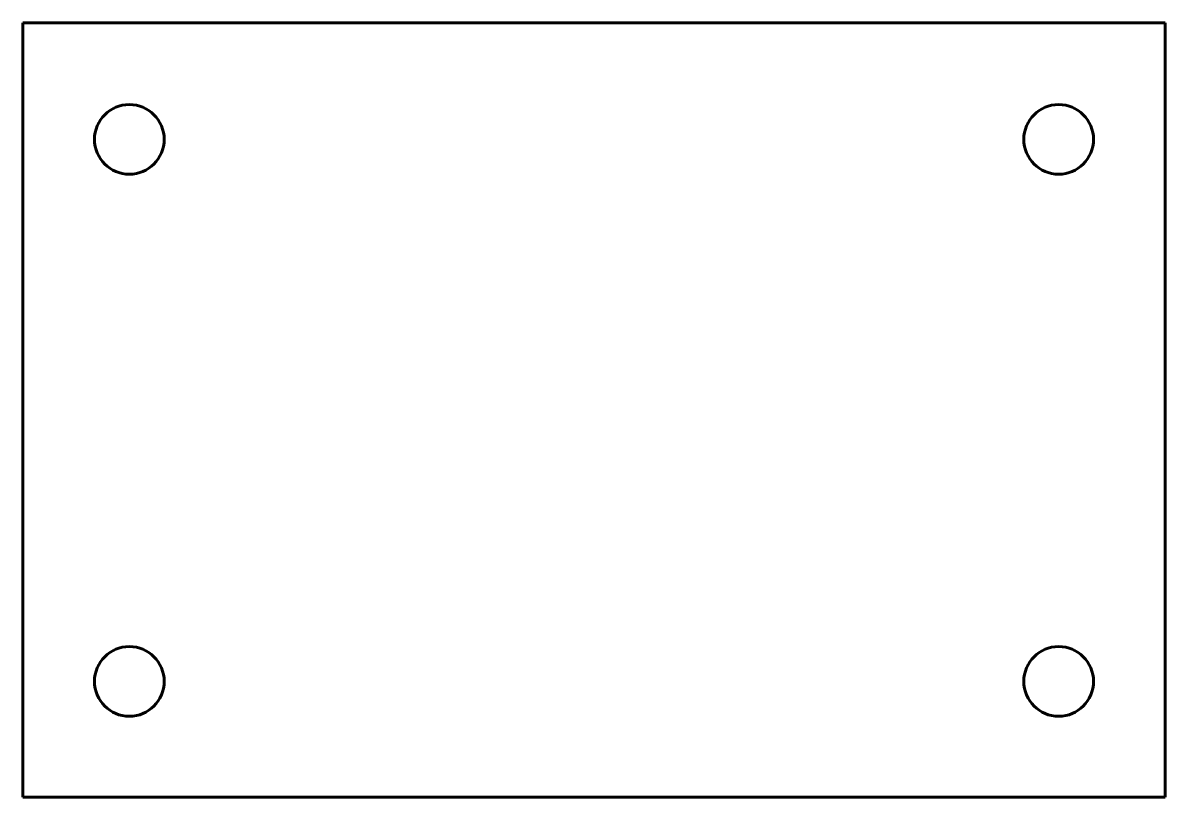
# Model space of a CAD drawing. Header units: millimetres. Extents: x 0 to 295, y 0 to 200.
import ezdxf

# ---------------------------------------------------------------- set-up
doc = ezdxf.new("R2010")
doc.units = ezdxf.units.MM
doc.linetypes.add('K5LT_BASIC', pattern=[0])

msp = doc.modelspace()

# ---------------------------------------------------------------- linework, layer by layer
at = {"color": 150, "linetype": 'K5LT_BASIC', "lineweight": 60, "true_color": 0x0080ff}
for p, q in [((0, 200), (0, 0)), ((295, 200), (0, 200)), ((295, 0), (295, 200)), ((0, 0), (295, 0))]:
    msp.add_line(p, q, dxfattribs=at)
for centre in [(27.5, 169.9), (267.5, 169.9), (27.5, 29.9), (267.5, 29.9)]:
    msp.add_circle(centre, 9, dxfattribs=at)

doc.saveas('drawing.dxf')
